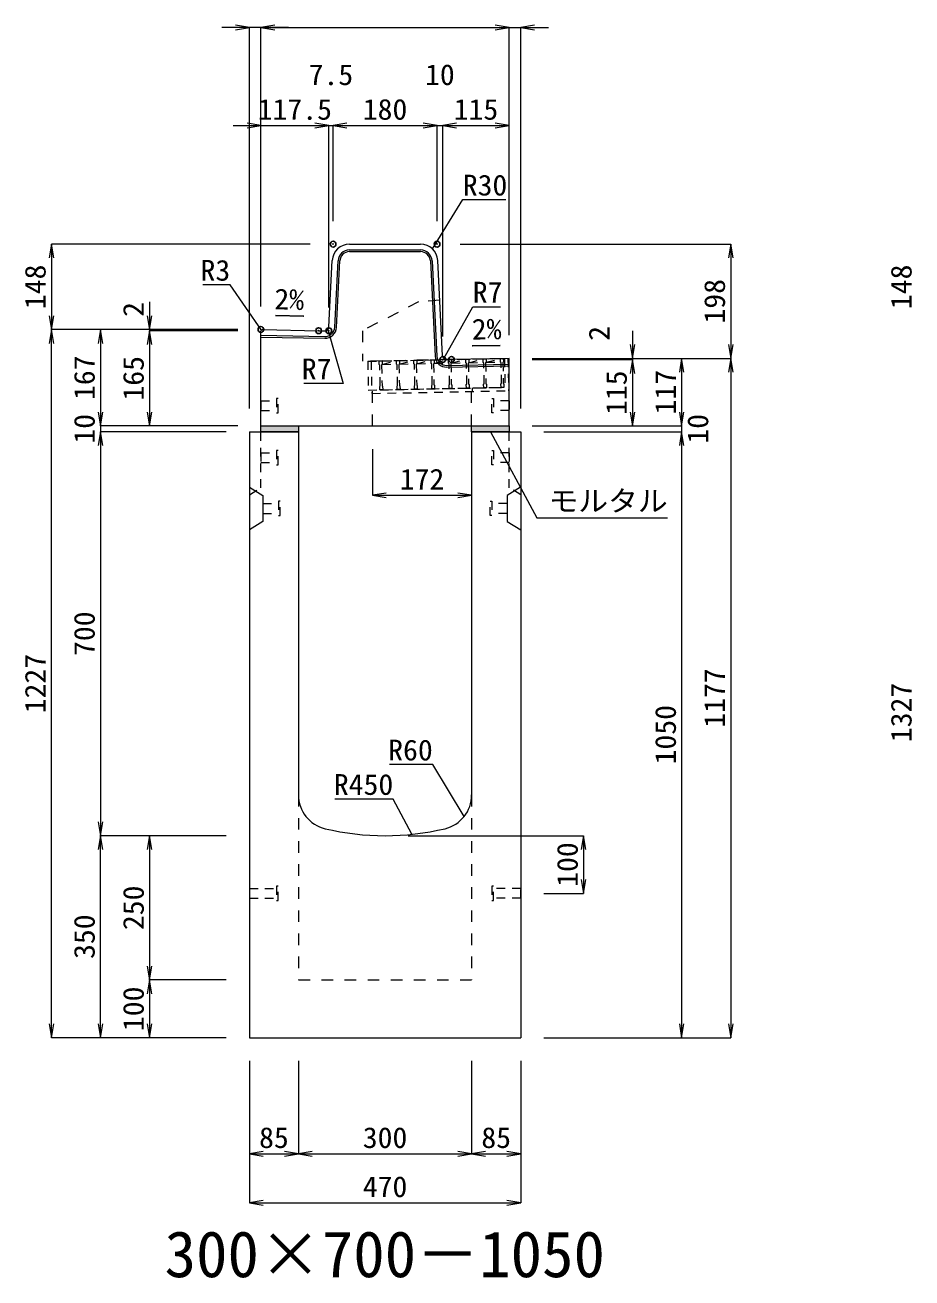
# Model space of a CAD drawing. Units: millimetres at full size. Extents: x -22536 to 51867, y -19720 to 38340.
# Drawn here: x 16776 to 18313, y 12634 to 14805 of the extents above; entities that cross this region are included whole.
import ezdxf
from ezdxf.enums import TextEntityAlignment as Align

# ---------------------------------------------------------------- set-up
doc = ezdxf.new("R2010")
doc.units = ezdxf.units.MM
doc.header["$LTSCALE"] = 20
doc.header["$PDMODE"] = 32
doc.header["$PDSIZE"] = 10
doc.linetypes.add('USER1', pattern=[2, 1, -1])
doc.linetypes.add('USER2', pattern=[1.35, 0.75, -0.6])
for name, color, linetype, lineweight in [('インサート', 3, 'USER2', 9), ('グレーチング', 7, 'USER2', 5), ('モルタル', 7, 'Continuous', 9), ('受枠', 3, 'USER2', 9), ('寸法線', 7, 'Continuous', 13), ('引出線', 4, 'Continuous', 13), ('本体', 2, 'Continuous', 13), ('目地', 132, 'Continuous', 5)]:
    doc.layers.add(name, color=color, linetype=linetype, lineweight=lineweight)
doc.layers.add('作業エリア', color=11, linetype='Continuous')
doc.layers.add('文字', color=7, linetype='Continuous')
doc.styles.add('ＭＳ 明朝', font='')
doc.styles.get('ＭＳ 明朝').set_extended_font_data('MS Mincho')

# ---------------------------------------------------------------- blocks, each defined once
blk = doc.blocks.new('open_arrow')
at = {"color": 0, "linetype": 'Continuous', "lineweight": -2}
blk.add_lwpolyline([(7.5, 1.25), (0, 0), (7.5, -1.25)], dxfattribs=at)

msp = doc.modelspace()

# ---------------------------------------------------------------- hatches: boundary and pattern name
at = {"layer": 'モルタル'}
for points in [[(17250, 14100), (17250, 14110), (17185, 14110), (17185, 14100)], [(17615, 14100), (17615, 14110), (17550, 14110), (17550, 14100)]]:
    msp.add_hatch(color=256, dxfattribs=at).paths.add_polyline_path(points)

# ---------------------------------------------------------------- linework, layer by layer
at = {"layer": 'インサート'}
for p, q in [((17215, 14157.5), (17212, 14157.5)), ((17212, 14157.5), (17212, 14132.5)), ((17215, 14132.5), (17215, 14157.5)), ((17585, 14157.5), (17588, 14157.5)), ((17585, 14132.5), (17585, 14157.5)), ((17588, 14157.5), (17588, 14132.5)), ((17185, 14153.5), (17212, 14153.5)), ((17185, 14153.5), (17185, 14136.5)), ((17185, 14136.5), (17212, 14136.5)), ((17212, 14132.5), (17215, 14132.5)), ((17588, 14132.5), (17585, 14132.5)), ((17615, 14153.5), (17588, 14153.5)), ((17615, 14136.5), (17588, 14136.5)), ((17615, 14153.5), (17615, 14136.5)), ((17215, 14067.5), (17212, 14067.5)), ((17212, 14067.5), (17212, 14042.5)), ((17215, 14042.5), (17215, 14067.5)), ((17585, 14067.5), (17588, 14067.5)), ((17585, 14042.5), (17585, 14067.5)), ((17588, 14067.5), (17588, 14042.5)), ((17185, 14063.5), (17212, 14063.5)), ((17185, 14063.5), (17185, 14046.5)), ((17185, 14046.5), (17212, 14046.5)), ((17615, 14063.5), (17588, 14063.5)), ((17615, 14046.5), (17588, 14046.5)), ((17615, 14063.5), (17615, 14046.5)), ((17212, 14042.5), (17215, 14042.5)), ((17588, 14042.5), (17585, 14042.5)), ((17188.2, 13975.5), (17215.2, 13975.5)), ((17188.2, 13975.5), (17188.2, 13958.5)), ((17218.2, 13979.5), (17215.2, 13979.5)), ((17215.2, 13979.5), (17215.2, 13954.5)), ((17218.2, 13954.5), (17218.2, 13979.5)), ((17581.8, 13979.5), (17584.8, 13979.5)), ((17581.8, 13954.5), (17581.8, 13979.5)), ((17584.8, 13979.5), (17584.8, 13954.5)), ((17611.8, 13975.5), (17584.8, 13975.5)), ((17611.8, 13975.5), (17611.8, 13958.5)), ((17188.2, 13958.5), (17215.2, 13958.5)), ((17215.2, 13954.5), (17218.2, 13954.5)), ((17584.8, 13954.5), (17581.8, 13954.5)), ((17611.8, 13958.5), (17584.8, 13958.5)), ((17165, 13308.5), (17212, 13308.5)), ((17165, 13308.5), (17165, 13291.5)), ((17215, 13312.5), (17212, 13312.5)), ((17212, 13312.5), (17212, 13287.5)), ((17215, 13287.5), (17215, 13312.5)), ((17588, 13312.5), (17585, 13312.5)), ((17585, 13312.5), (17585, 13287.5)), ((17588, 13287.5), (17588, 13312.5)), ((17635, 13308.5), (17588, 13308.5)), ((17635, 13291.5), (17635, 13308.5)), ((17165, 13291.5), (17212, 13291.5)), ((17212, 13287.5), (17215, 13287.5)), ((17585, 13287.5), (17588, 13287.5)), ((17635, 13291.5), (17588, 13291.5))]:
    msp.add_line(p, q, dxfattribs=at)
at = {"layer": 'グレーチング'}
for p, q in [((17389.92, 14222.5), (17604.88, 14226.8)), ((17395.04, 14216.6), (17419.92, 14223.1)), ((17425.04, 14217.2), (17449.91, 14223.7)), ((17455.03, 14217.8), (17479.91, 14224.3)), ((17485.03, 14218.4), (17509.9, 14224.9)), ((17515.02, 14219), (17539.89, 14225.5)), ((17515.02, 14219), (17540.01, 14219.5)), ((17545.01, 14219.6), (17569.89, 14226.1)), ((17545.01, 14219.6), (17570.01, 14220.1)), ((17575.01, 14220.2), (17599.88, 14226.7)), ((17575.01, 14220.2), (17600, 14220.7)), ((17395.04, 14216.6), (17420.04, 14217.1)), ((17425.04, 14217.2), (17450.03, 14217.7)), ((17455.03, 14217.8), (17480.03, 14218.3)), ((17485.03, 14218.4), (17510.02, 14218.9)), ((17390.92, 14172.51), (17605.88, 14176.81))]:
    msp.add_line(p, q, dxfattribs=at)
for points in [[(17389.92, 14222.5), (17394.92, 14222.6), (17395.04, 14216.6), (17394.06, 14215.58), (17394.78, 14179.59), (17395.8, 14178.61), (17395.92, 14172.61), (17390.92, 14172.51), (17390.8, 14178.51), (17391.78, 14179.53), (17391.06, 14215.52), (17390.04, 14216.5)], [(17419.92, 14223.1), (17424.92, 14223.2), (17425.04, 14217.2), (17424.06, 14216.18), (17424.78, 14180.19), (17425.8, 14179.21), (17425.92, 14173.21), (17420.92, 14173.11), (17420.8, 14179.11), (17421.78, 14180.13), (17421.06, 14216.12), (17420.04, 14217.1)], [(17449.91, 14223.7), (17454.91, 14223.8), (17455.03, 14217.8), (17454.05, 14216.78), (17454.77, 14180.79), (17455.79, 14179.81), (17455.91, 14173.81), (17450.91, 14173.71), (17450.79, 14179.71), (17451.77, 14180.73), (17451.05, 14216.72), (17450.03, 14217.7)], [(17479.91, 14224.3), (17484.91, 14224.4), (17485.03, 14218.4), (17484.05, 14217.38), (17484.77, 14181.39), (17485.79, 14180.41), (17485.91, 14174.41), (17480.91, 14174.31), (17480.79, 14180.31), (17481.77, 14181.33), (17481.05, 14217.32), (17480.03, 14218.3)], [(17509.9, 14224.9), (17514.9, 14225), (17515.02, 14219), (17514.04, 14217.98), (17514.76, 14181.99), (17515.78, 14181.01), (17515.9, 14175.01), (17510.9, 14174.91), (17510.78, 14180.91), (17511.76, 14181.93), (17511.04, 14217.92), (17510.02, 14218.9)], [(17539.89, 14225.5), (17544.89, 14225.6), (17545.01, 14219.6), (17544.03, 14218.58), (17544.75, 14182.59), (17545.77, 14181.61), (17545.89, 14175.61), (17540.89, 14175.51), (17540.77, 14181.51), (17541.75, 14182.53), (17541.03, 14218.52), (17540.01, 14219.5)], [(17569.89, 14226.1), (17574.89, 14226.2), (17575.01, 14220.2), (17574.03, 14219.18), (17574.75, 14183.19), (17575.77, 14182.21), (17575.89, 14176.21), (17570.89, 14176.11), (17570.77, 14182.11), (17571.75, 14183.13), (17571.03, 14219.12), (17570.01, 14220.1)], [(17599.88, 14226.7), (17604.88, 14226.8), (17605, 14220.8), (17604.02, 14219.78), (17604.74, 14183.79), (17605.76, 14182.81), (17605.88, 14176.81), (17600.88, 14176.71), (17600.76, 14182.71), (17601.74, 14183.73), (17601.02, 14219.72), (17600, 14220.7)]]:
    msp.add_lwpolyline(points, close=True, dxfattribs=at)
at = {"layer": 'モルタル'}
for points in [[(17185, 14110), (17250, 14110), (17250, 14100), (17185, 14100)], [(17550, 14110), (17615, 14110), (17615, 14100), (17550, 14100)]]:
    msp.add_lwpolyline(points, close=True, dxfattribs=at)
at = {"layer": '作業エリア'}
for p in [(17310, 14425), (17490, 14425), (17185, 14277), (17285, 14275), (17302.5, 14275), (17500, 14225), (17515, 14225)]:
    msp.add_point(p, dxfattribs=at)
at = {"layer": '受枠'}
for p, q in [((17369.93, 14222.1), (17612.88, 14226.96)), ((17369.93, 14222.1), (17370.93, 14172.11)), ((17375.93, 14222.22), (17377.05, 14166.23)), ((17606.88, 14226.84), (17607.88, 14176.85)), ((17612.88, 14226.96), (17614, 14170.97)), ((17370.93, 14172.11), (17607.88, 14176.85)), ((17377.05, 14166.23), (17614, 14170.97)), ((17550.89, 14175.71), (17551.01, 14169.71))]:
    msp.add_line(p, q, dxfattribs=at)
at = {"layer": '寸法線'}
for p, q in [((17233, 14800.58), (17117, 14800.58)), ((17165, 14140), (17165, 14800.58)), ((17185, 14800.58), (17615, 14800.58)), ((17185, 14317), (17185, 14800.58)), ((17185, 14317), (17185, 14800.58)), ((17567, 14800.58), (17683, 14800.58)), ((17615, 14267), (17615, 14800.58)), ((17615, 14267), (17615, 14800.58)), ((17635, 14140), (17635, 14800.58)), ((17137, 14630.58), (17302.5, 14630.58)), ((17185, 14317), (17185, 14630.58)), ((17254.5, 14630.58), (17358, 14630.58)), ((17302.5, 14315), (17302.5, 14630.58)), ((17302.5, 14315), (17302.5, 14630.58)), ((17310, 14465), (17310, 14630.58)), ((17310, 14630.58), (17490, 14630.58)), ((17310, 14465), (17310, 14630.58)), ((17442, 14630.58), (17548, 14630.58)), ((17490, 14465), (17490, 14630.58)), ((17490, 14465), (17490, 14630.58)), ((17500, 14265), (17500, 14630.58)), ((17500, 14630.58), (17615, 14630.58)), ((17500, 14265), (17500, 14630.58)), ((17615, 14267), (17615, 14630.58)), ((16822.06, 14425), (16822.06, 14277)), ((17270, 14425), (16822.06, 14425)), ((17530, 14425), (17998.78, 14425)), ((17998.78, 14425), (17998.78, 14227)), ((16992.06, 14325), (16992.06, 14227)), ((17145, 14277), (16822.06, 14277)), ((16822.06, 13050), (16822.06, 14277)), ((17145, 14277), (16822.06, 14277)), ((16907.06, 14277), (16907.06, 14110)), ((17145, 14277), (16907.06, 14277)), ((17145, 14277), (16992.06, 14277)), ((17145, 14275), (16992.06, 14275)), ((16992.06, 14275), (16992.06, 14110)), ((17145, 14275), (16992.06, 14275)), ((17828.78, 14275), (17828.78, 14177)), ((17655, 14227), (17828.78, 14227)), ((17655, 14227), (17913.78, 14227)), ((17655, 14227), (17998.78, 14227)), ((17655, 14227), (17998.78, 14227)), ((17655, 14225), (17828.78, 14225)), ((17655, 14225), (17828.78, 14225)), ((17828.78, 14225), (17828.78, 14110)), ((17913.78, 14227), (17913.78, 14110)), ((17998.78, 14227), (17998.78, 13050)), ((16907.06, 14158), (16907.06, 14052)), ((17913.78, 14158), (17913.78, 14052)), ((17145, 14110), (16907.06, 14110)), ((17145, 14110), (16907.06, 14110)), ((17125, 14100), (16907.06, 14100)), ((16907.06, 14100), (16907.06, 13400)), ((17125, 14100), (16907.06, 14100)), ((17145, 14110), (16992.06, 14110)), ((17655, 14110), (17828.78, 14110)), ((17655, 14110), (17913.78, 14110)), ((17655, 14110), (17913.78, 14110)), ((17675, 14100), (17913.78, 14100)), ((17675, 14100), (17913.78, 14100)), ((17913.78, 14100), (17913.78, 13050)), ((17378, 14070), (17378, 13989.77)), ((17378, 13989.77), (17550, 13989.77)), ((17125, 13400), (16907.06, 13400)), ((16907.06, 13050), (16907.06, 13400)), ((17125, 13400), (16907.06, 13400)), ((16992.06, 13400), (16992.06, 13150)), ((17125, 13400), (16992.06, 13400)), ((17440, 13400), (17743.78, 13400)), ((17743.78, 13400), (17743.78, 13300)), ((17675, 13300), (17743.78, 13300)), ((17125, 13150), (16992.06, 13150)), ((16992.06, 13150), (16992.06, 13050)), ((17125, 13150), (16992.06, 13150)), ((17125, 13050), (16822.06, 13050)), ((17125, 13050), (16907.06, 13050)), ((17125, 13050), (16992.06, 13050)), ((17675, 13050), (17913.78, 13050)), ((17675, 13050), (17998.78, 13050)), ((17165, 13010), (17165, 12848.84)), ((17165, 13010), (17165, 12763.84)), ((17250, 13010), (17250, 12848.84)), ((17250, 13010), (17250, 12848.84)), ((17550, 13010), (17550, 12848.84)), ((17550, 13010), (17550, 12848.84)), ((17635, 13010), (17635, 12848.84)), ((17635, 13010), (17635, 12763.84)), ((17165, 12848.84), (17250, 12848.84)), ((17250, 12848.84), (17550, 12848.84)), ((17550, 12848.84), (17635, 12848.84)), ((17165, 12763.84), (17635, 12763.84))]:
    msp.add_line(p, q, dxfattribs=at)
at = {"layer": '引出線'}
for points in [[(17482.14, 14416.74), (17534.6, 14502.07), (17609.27, 14502.07)], [(17185.9, 14276.08), (17131.83, 14354.5), (17084.11, 14354.5)], [(17501.83, 14226.93), (17551.86, 14316.53), (17599.79, 14316.53)], [(17259.18, 14300.18), (17210.44, 14301.15), (17259.18, 14300.18)], [(17300.67, 14276.93), (17327.18, 14183.56), (17259.25, 14183.56)], [(17550.86, 14248.59), (17599.57, 14249.56), (17550.83, 14248.59)], [(17582.5, 14100), (17663.13, 13950.97), (17889.05, 13950.97)], [(17537.07, 13433.32), (17482.66, 13523.21), (17407.98, 13523.21)], [(17446.44, 13402.4), (17414.22, 13463.55), (17313.21, 13463.55)]]:
    msp.add_lwpolyline(points, dxfattribs=at)
at = {"layer": '本体'}
for p, q in [((17338.54, 14425), (17461.46, 14425)), ((17302.83, 14281.65), (17308.57, 14396.5)), ((17499.67, 14231.65), (17491.43, 14396.5)), ((17185, 14110), (17185, 14273.94)), ((17188.06, 14276.94), (17285, 14275)), ((17285, 14275), (17295.84, 14275)), ((17515, 14225), (17506.66, 14225)), ((17615, 14227), (17515, 14225)), ((17615, 14110), (17615, 14227)), ((17165, 14100), (17165, 13050)), ((17165, 14100), (17250, 14100)), ((17185, 14110), (17615, 14110)), ((17250, 14100), (17250, 13470.53)), ((17550, 14100), (17635, 14100)), ((17550, 14100), (17550, 13470.53)), ((17635, 14100), (17635, 13050)), ((17165, 13050), (17635, 13050))]:
    msp.add_line(p, q, dxfattribs=at)
at = {"layer": '本体', "linetype": 'USER1'}
for p, q in [((17494.85, 14328), (17458, 14325)), ((17458, 14325), (17361, 14275)), ((17361, 14275), (17361, 14221.92)), ((17515, 14225), (17361, 14221.92)), ((17378, 14110), (17378, 14172.25)), ((17550, 14110), (17550, 14175.69))]:
    msp.add_line(p, q, dxfattribs=at)
at = {"layer": '本体', "linetype": 'USER2', "lineweight": 9}
for p, q in [((17185, 14003), (17185, 14100)), ((17615, 14003), (17615, 14100)), ((17165, 13990.5), (17185, 14003)), ((17635, 13990.5), (17615, 14003))]:
    msp.add_line(p, q, dxfattribs=at)
at = {"layer": '本体', "lineweight": 9}
for p, q in [((17165, 14004), (17188.2, 13989.5)), ((17634.58, 14003.74), (17611.8, 13989.5)), ((17188.2, 13989.5), (17188.2, 13944.5)), ((17611.8, 13989.5), (17611.8, 13944.5)), ((17188.2, 13944.5), (17165, 13930)), ((17611.8, 13944.5), (17635, 13930))]:
    msp.add_line(p, q, dxfattribs=at)
at = {"layer": '本体', "linetype": 'USER1', "lineweight": 15}
for p, q in [((17250, 13470.53), (17250, 13150)), ((17550, 13470.53), (17550, 13150)), ((17250, 13150), (17550, 13150))]:
    msp.add_line(p, q, dxfattribs=at)
at = {"layer": '本体'}
for centre, radius, start, end in [((17338.54, 14395), 30, 90, 177.13759), ((17461.46, 14395), 30, 2.86241, 90), ((17188, 14273.94), 3, 88.85424, 180), ((17295.84, 14282), 7, 270, 357.13759), ((17506.66, 14232), 7, 182.86241, 270), ((17310, 13470.53), 60, 180, 256.65764), ((17490, 13470.53), 60, 283.34236, 0), ((17400, 13850), 450, 256.65764, 283.34236)]:
    msp.add_arc(centre, radius, start, end, dxfattribs=at)
at = {"layer": '目地'}
for p, q in [((17338.54, 14415), (17461.46, 14415)), ((17312.81, 14280.94), (17318.56, 14396)), ((17315.81, 14280.79), (17321.56, 14395.85)), ((17338.54, 14412), (17461.46, 14412)), ((17478.44, 14395.85), (17486.69, 14230.84)), ((17481.44, 14396), (17489.69, 14230.99)), ((17185, 14267), (17295.49, 14264.79)), ((17185, 14264), (17295.43, 14261.79)), ((17507.01, 14214.84), (17615, 14217)), ((17507.07, 14211.84), (17615, 14214))]:
    msp.add_line(p, q, dxfattribs=at)
for centre, radius, start, end in [((17338.54, 14395), 20, 90, 177.13759), ((17461.46, 14395), 20, 2.86241, 90), ((17338.54, 14395), 17, 90, 177.13759), ((17461.46, 14395), 17, 2.86241, 90), ((17295.83, 14281.78), 20, 268.85424, 357.13759), ((17295.83, 14281.78), 17, 268.85424, 357.13759), ((17506.67, 14231.83), 20, 182.86241, 271.14576), ((17506.67, 14231.83), 17, 182.86241, 271.14576)]:
    msp.add_arc(centre, radius, start, end, dxfattribs=at)

# ---------------------------------------------------------------- block references
at = {"layer": '寸法線', "xscale": 3.2, "yscale": 3.2}
for p, rotation in [((17165, 14800.58), 180), ((17615, 14800.58), 180), ((17615, 14800.58), 180), ((17185, 14630.58), 180), ((17302.5, 14630.58), 180), ((17302.5, 14630.58), 180), ((17490, 14630.58), 180), ((17490, 14630.58), 180), ((17615, 14630.58), 180), ((16822.06, 14425), 270), ((17998.78, 14425), 270), ((16822.06, 14277), 90), ((16992.06, 14277), 90), ((16822.06, 14277), 270), ((16907.06, 14277), 270), ((16992.06, 14275), 270), ((16992.06, 14275), 270), ((17828.78, 14227), 90), ((17998.78, 14227), 90), ((17828.78, 14225), 270), ((17828.78, 14225), 270), ((17913.78, 14227), 270), ((17998.78, 14227), 270), ((16907.06, 14110), 90), ((16907.06, 14110), 90), ((16992.06, 14110), 90), ((17828.78, 14110), 90), ((17913.78, 14110), 90), ((17913.78, 14110), 90), ((16907.06, 14100), 270), ((16907.06, 14100), 270), ((17913.78, 14100), 270), ((17913.78, 14100), 270), ((17550, 13989.77), 180), ((16907.06, 13400), 90), ((16907.06, 13400), 270), ((16992.06, 13400), 270), ((17743.78, 13400), 270), ((17743.78, 13300), 90), ((16992.06, 13150), 90), ((16992.06, 13150), 270), ((16822.06, 13050), 90), ((16907.06, 13050), 90), ((16992.06, 13050), 90), ((17913.78, 13050), 90), ((17998.78, 13050), 90), ((17250, 12848.84), 180), ((17550, 12848.84), 180), ((17635, 12848.84), 180), ((17635, 12763.84), 180)]:
    msp.add_blockref('open_arrow', p, dxfattribs=dict(at, rotation=rotation))
for p in [(17185, 14800.58), (17185, 14800.58), (17635, 14800.58), (17310, 14630.58), (17310, 14630.58), (17500, 14630.58), (17500, 14630.58), (17378, 13989.77), (17165, 12848.84), (17250, 12848.84), (17550, 12848.84), (17165, 12763.84)]:
    msp.add_blockref('open_arrow', p, dxfattribs=at)
at = {"layer": '引出線', "xscale": 0.0533, "yscale": 0.0533}
for p, rotation in [((17482.14, 14416.74), 58.4), ((17259.18, 14300.18), 178.9), ((17185.9, 14276.08), 124.6), ((17300.67, 14276.93), 285.9), ((17550.86, 14248.59), 1.1), ((17501.83, 14226.93), 60.8), ((17582.5, 14100), 298.4), ((17537.07, 13433.32), 121.2), ((17446.44, 13402.4), 117.8)]:
    msp.add_blockref('open_arrow', p, dxfattribs=dict(at, rotation=rotation))

# ---------------------------------------------------------------- texts
at = {"layer": '寸法線', "style": 'ＭＳ 明朝', "width": 1.05}
for s, p in [('7.5', (17306.25, 14718.58)), ('10', (17495, 14718.58)), ('117.5', (17243.75, 14658.58)), ('180', (17400, 14658.58)), ('115', (17557.5, 14658.58)), ('172', (17464, 14017.77)), ('85', (17207.5, 12876.84)), ('300', (17400, 12876.84)), ('85', (17592.5, 12876.84)), ('470', (17400, 12791.84))]:
    msp.add_text(s, height=36.03, dxfattribs=at).set_placement(p, align=Align.MIDDLE_CENTER)
for s, p in [('148', (16794.06, 14351)), ('148', (18294.06, 14351)), ('198', (17970.78, 14326)), ('2', (16964.06, 14311.82)), ('2', (17770.78, 14270.34)), ('167', (16879.06, 14193.5)), ('165', (16964.06, 14192.5)), ('115', (17800.78, 14167.5)), ('117', (17885.78, 14168.5)), ('10', (16879.06, 14105)), ('10', (17941.78, 14105)), ('700', (16879.06, 13750)), ('1227', (16794.06, 13663.5)), ('1177', (17970.78, 13638.5)), ('1327', (18294.06, 13613.5)), ('1050', (17885.78, 13575)), ('100', (17715.78, 13350)), ('250', (16964.06, 13275)), ('350', (16879.06, 13225)), ('100', (16964.06, 13100))]:
    msp.add_text(s, height=36.03, rotation=90, dxfattribs=at).set_placement(p, align=Align.MIDDLE_CENTER)
at = {"layer": '引出線', "style": 'ＭＳ 明朝', "width": 1.05}
for s, p in [('R30', (17534.6, 14545.27)), ('R7', (17551.86, 14359.73)), ('モルタル', (17683.13, 13998.08))]:
    msp.add_text(s, height=36.03, dxfattribs=at).set_placement(p, align=Align.TOP_LEFT)
for s, p in [('R3', (17131.83, 14397.7)), ('R7', (17307.18, 14226.76)), ('R60', (17482.66, 13566.41)), ('R450', (17414.22, 13506.75))]:
    msp.add_text(s, height=36.03, dxfattribs=at).set_placement(p, align=Align.TOP_RIGHT)
msp.add_text('2%', height=36.03, rotation=358.854, dxfattribs=at).set_placement((17260.12, 14347.07), align=Align.TOP_RIGHT)
msp.add_text('2%', height=36.03, rotation=1.146, dxfattribs=at).set_placement((17549.89, 14295.48), align=Align.TOP_LEFT)
at = {"layer": '文字', "style": 'ＭＳ 明朝'}
msp.add_text('300×700－1050', height=80.06, dxfattribs=at).set_placement((17399.52, 12675.03), align=Align.MIDDLE_CENTER)

doc.saveas('drawing.dxf')
